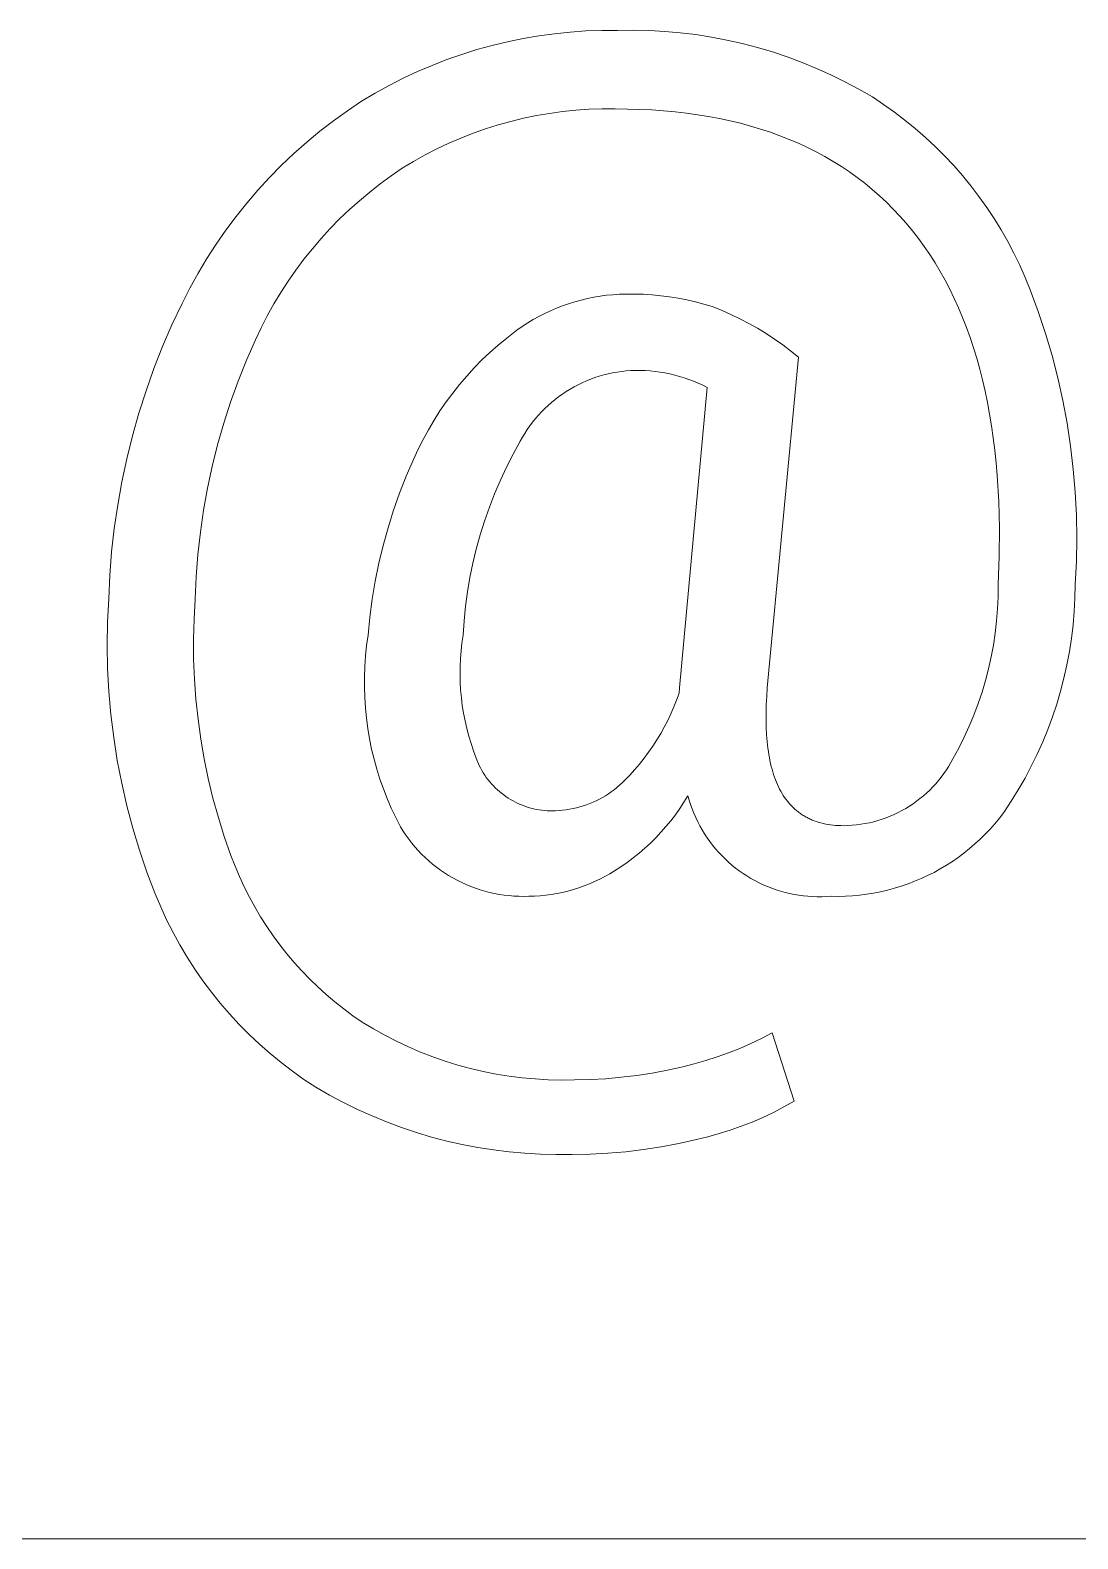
# Model space of a CAD drawing. Header units: millimetres. Extents: x -644 to 2279, y -276 to 1766.
# Drawn here: x 1412.29 to 1445.67, y -112.53 to -64.47 of the extents above; entities that cross this region are included whole.
import ezdxf

# ---------------------------------------------------------------- set-up
doc = ezdxf.new("R2010")
doc.units = ezdxf.units.MM
doc.header["$MEASUREMENT"] = 0
doc.layers.add('Domyślny', color=7, linetype='Continuous', true_color=0x000000)

msp = doc.modelspace()

# ---------------------------------------------------------------- linework, layer by layer
at = {"layer": 'Domyślny', "color": 18, "lineweight": 15, "true_color": 0x000000}
for p, q in [((1427.011, -64.958), (1427.502, -64.839)), ((1427.502, -64.839), (1427.996, -64.738)), ((1427.996, -64.738), (1428.493, -64.652)), ((1428.493, -64.652), (1428.993, -64.584)), ((1428.993, -64.584), (1429.495, -64.532)), ((1429.495, -64.532), (1429.999, -64.498)), ((1429.999, -64.498), (1430.503, -64.48)), ((1430.503, -64.48), (1431.008, -64.479)), ((1431.008, -64.479), (1431.508, -64.472)), ((1431.508, -64.472), (1432.008, -64.483)), ((1432.008, -64.483), (1432.507, -64.51)), ((1432.507, -64.51), (1433.006, -64.554)), ((1433.006, -64.554), (1433.502, -64.615)), ((1433.502, -64.615), (1433.996, -64.692)), ((1433.996, -64.692), (1434.488, -64.786)), ((1434.488, -64.786), (1434.976, -64.896)), ((1425.567, -65.41), (1426.043, -65.243)), ((1426.043, -65.243), (1426.525, -65.092)), ((1426.525, -65.092), (1427.011, -64.958)), ((1434.976, -64.896), (1435.46, -65.023)), ((1435.46, -65.023), (1435.939, -65.165)), ((1435.939, -65.165), (1436.414, -65.324)), ((1436.414, -65.324), (1436.883, -65.498)), ((1424.176, -66.005), (1424.633, -65.791)), ((1424.633, -65.791), (1425.097, -65.593)), ((1425.097, -65.593), (1425.567, -65.41)), ((1436.883, -65.498), (1437.345, -65.688)), ((1437.345, -65.688), (1437.801, -65.894)), ((1423.285, -66.478), (1423.726, -66.234)), ((1423.726, -66.234), (1424.176, -66.005)), ((1437.801, -65.894), (1438.25, -66.115)), ((1438.25, -66.115), (1438.692, -66.35)), ((1422.398, -67.039), (1422.851, -66.737)), ((1422.851, -66.737), (1423.285, -66.478)), ((1438.692, -66.35), (1439.125, -66.6)), ((1439.125, -66.6), (1439.479, -66.835)), ((1421.955, -67.358), (1422.398, -67.039)), ((1428.012, -67.278), (1427.603, -67.377)), ((1428.423, -67.193), (1428.012, -67.278)), ((1428.837, -67.122), (1428.423, -67.193)), ((1429.253, -67.065), (1428.837, -67.122)), ((1429.671, -67.023), (1429.253, -67.065)), ((1430.09, -66.994), (1429.671, -67.023)), ((1430.51, -66.98), (1430.09, -66.994)), ((1430.93, -66.98), (1430.51, -66.98)), ((1431.324, -66.984), (1430.93, -66.98)), ((1431.713, -66.995), (1431.324, -66.984)), ((1432.094, -67.014), (1431.713, -66.995)), ((1432.47, -67.041), (1432.094, -67.014)), ((1432.839, -67.075), (1432.47, -67.041)), ((1433.202, -67.116), (1432.839, -67.075)), ((1433.558, -67.166), (1433.202, -67.116)), ((1433.908, -67.223), (1433.558, -67.166)), ((1434.252, -67.287), (1433.908, -67.223)), ((1439.479, -66.835), (1439.826, -67.081)), ((1439.826, -67.081), (1440.164, -67.338)), ((1421.103, -68.038), (1421.523, -67.691)), ((1421.523, -67.691), (1421.955, -67.358)), ((1426.402, -67.755), (1426.011, -67.908)), ((1426.798, -67.616), (1426.402, -67.755)), ((1427.199, -67.489), (1426.798, -67.616)), ((1427.603, -67.377), (1427.199, -67.489)), ((1434.589, -67.359), (1434.252, -67.287)), ((1434.92, -67.439), (1434.589, -67.359)), ((1435.244, -67.526), (1434.92, -67.439)), ((1435.562, -67.621), (1435.244, -67.526)), ((1435.874, -67.723), (1435.562, -67.621)), ((1436.18, -67.833), (1435.874, -67.723)), ((1440.164, -67.338), (1440.493, -67.607)), ((1440.493, -67.607), (1440.813, -67.886)), ((1420.695, -68.4), (1421.103, -68.038)), ((1425.625, -68.075), (1425.246, -68.254)), ((1426.011, -67.908), (1425.625, -68.075)), ((1436.479, -67.951), (1436.18, -67.833)), ((1436.771, -68.076), (1436.479, -67.951)), ((1437.058, -68.209), (1436.771, -68.076)), ((1437.338, -68.349), (1437.058, -68.209)), ((1440.813, -67.886), (1441.124, -68.176)), ((1441.124, -68.176), (1441.425, -68.476)), ((1420.299, -68.775), (1420.695, -68.4)), ((1424.505, -68.651), (1424.146, -68.868)), ((1424.872, -68.446), (1424.505, -68.651)), ((1425.246, -68.254), (1424.872, -68.446)), ((1437.611, -68.497), (1437.338, -68.349)), ((1437.879, -68.652), (1437.611, -68.497)), ((1438.139, -68.815), (1437.879, -68.652)), ((1441.425, -68.476), (1441.716, -68.786)), ((1419.548, -69.566), (1419.917, -69.164)), ((1419.917, -69.164), (1420.299, -68.775)), ((1423.791, -69.11), (1423.445, -69.363)), ((1424.146, -68.868), (1423.791, -69.11)), ((1438.394, -68.986), (1438.139, -68.815)), ((1438.642, -69.164), (1438.394, -68.986)), ((1438.884, -69.35), (1438.642, -69.164)), ((1441.716, -68.786), (1441.996, -69.106)), ((1441.996, -69.106), (1442.265, -69.434)), ((1419.193, -69.979), (1419.548, -69.566)), ((1423.107, -69.628), (1422.778, -69.904)), ((1423.445, -69.363), (1423.107, -69.628)), ((1439.12, -69.544), (1438.884, -69.35)), ((1439.349, -69.745), (1439.12, -69.544)), ((1442.265, -69.434), (1442.523, -69.772)), ((1418.852, -70.405), (1419.193, -69.979)), ((1422.778, -69.904), (1422.459, -70.19)), ((1439.572, -69.953), (1439.349, -69.745)), ((1439.788, -70.169), (1439.572, -69.953)), ((1442.523, -69.772), (1442.77, -70.118)), ((1442.77, -70.118), (1443.005, -70.472)), ((1418.526, -70.842), (1418.852, -70.405)), ((1422.149, -70.487), (1421.849, -70.794)), ((1422.459, -70.19), (1422.149, -70.487)), ((1439.998, -70.393), (1439.788, -70.169)), ((1440.202, -70.624), (1439.998, -70.393)), ((1440.4, -70.863), (1440.202, -70.624)), ((1443.005, -70.472), (1443.228, -70.833)), ((1418.215, -71.29), (1418.526, -70.842)), ((1421.559, -71.11), (1421.28, -71.436)), ((1421.849, -70.794), (1421.559, -71.11)), ((1440.591, -71.109), (1440.4, -70.863)), ((1440.775, -71.361), (1440.591, -71.109)), ((1443.228, -70.833), (1443.439, -71.202)), ((1417.919, -71.748), (1418.215, -71.29)), ((1421.28, -71.436), (1421.012, -71.771)), ((1440.952, -71.62), (1440.775, -71.361)), ((1443.439, -71.202), (1443.638, -71.578)), ((1443.638, -71.578), (1443.824, -71.96)), ((1417.639, -72.216), (1417.919, -71.748)), ((1421.012, -71.771), (1420.755, -72.115)), ((1441.123, -71.886), (1440.952, -71.62)), ((1441.286, -72.159), (1441.123, -71.886)), ((1443.824, -71.96), (1443.997, -72.348)), ((1417.376, -72.694), (1417.639, -72.216)), ((1420.51, -72.467), (1420.276, -72.827)), ((1420.755, -72.115), (1420.51, -72.467)), ((1441.443, -72.438), (1441.286, -72.159)), ((1441.593, -72.725), (1441.443, -72.438)), ((1443.997, -72.348), (1444.157, -72.742)), ((1417.128, -73.18), (1417.376, -72.694)), ((1420.276, -72.827), (1420.054, -73.195)), ((1429.843, -73.07), (1430.043, -73.022)), ((1430.043, -73.022), (1430.246, -72.981)), ((1430.246, -72.981), (1430.449, -72.946)), ((1430.449, -72.946), (1430.653, -72.919)), ((1430.653, -72.919), (1430.858, -72.898)), ((1430.858, -72.898), (1431.064, -72.885)), ((1431.064, -72.885), (1431.27, -72.878)), ((1431.27, -72.878), (1431.55, -72.877)), ((1431.55, -72.877), (1431.829, -72.886)), ((1431.829, -72.886), (1432.108, -72.903)), ((1432.108, -72.903), (1432.387, -72.93)), ((1432.387, -72.93), (1432.664, -72.965)), ((1432.664, -72.965), (1432.94, -73.01)), ((1432.94, -73.01), (1433.214, -73.063)), ((1441.736, -73.019), (1441.593, -72.725)), ((1441.872, -73.319), (1441.736, -73.019)), ((1444.157, -72.742), (1444.412, -73.433)), ((1416.807, -73.86), (1417.128, -73.18)), ((1420.054, -73.195), (1419.845, -73.569)), ((1428.5, -73.592), (1428.684, -73.498)), ((1428.684, -73.498), (1428.871, -73.411)), ((1428.871, -73.411), (1429.06, -73.329)), ((1429.06, -73.329), (1429.253, -73.255)), ((1429.253, -73.255), (1429.447, -73.187)), ((1429.447, -73.187), (1429.644, -73.125)), ((1429.644, -73.125), (1429.843, -73.07)), ((1433.214, -73.063), (1433.487, -73.126)), ((1433.487, -73.126), (1433.757, -73.197)), ((1433.757, -73.197), (1434.025, -73.277)), ((1434.025, -73.277), (1434.322, -73.396)), ((1434.322, -73.396), (1434.615, -73.525)), ((1434.615, -73.525), (1434.903, -73.663)), ((1442.002, -73.626), (1441.872, -73.319)), ((1444.412, -73.433), (1444.643, -74.132)), ((1416.509, -74.549), (1416.807, -73.86)), ((1419.648, -73.95), (1419.464, -74.338)), ((1419.845, -73.569), (1419.648, -73.95)), ((1427.801, -74.027), (1427.97, -73.91)), ((1427.97, -73.91), (1428.143, -73.798)), ((1428.143, -73.798), (1428.32, -73.692)), ((1428.32, -73.692), (1428.5, -73.592)), ((1434.903, -73.663), (1435.187, -73.812)), ((1435.187, -73.812), (1435.465, -73.969)), ((1435.465, -73.969), (1435.738, -74.136)), ((1442.125, -73.941), (1442.002, -73.626)), ((1442.24, -74.262), (1442.125, -73.941)), ((1419.464, -74.338), (1419.18, -74.989)), ((1427.204, -74.504), (1427.474, -74.28)), ((1427.474, -74.28), (1427.635, -74.151)), ((1427.635, -74.151), (1427.801, -74.027)), ((1435.738, -74.136), (1436.005, -74.312)), ((1436.005, -74.312), (1436.267, -74.497)), ((1442.349, -74.59), (1442.24, -74.262)), ((1444.643, -74.132), (1444.851, -74.839)), ((1416.234, -75.249), (1416.509, -74.549)), ((1426.686, -74.979), (1426.941, -74.737)), ((1426.941, -74.737), (1427.204, -74.504)), ((1436.769, -74.893), (1435.777, -85.424)), ((1436.267, -74.497), (1436.521, -74.691)), ((1436.521, -74.691), (1436.769, -74.893)), ((1442.452, -74.925), (1442.349, -74.59)), ((1442.547, -75.267), (1442.452, -74.925)), ((1444.851, -74.839), (1445.035, -75.552)), ((1415.981, -75.957), (1416.234, -75.249)), ((1419.18, -74.989), (1418.917, -75.65)), ((1426.202, -75.489), (1426.44, -75.23)), ((1426.44, -75.23), (1426.686, -74.979)), ((1430.706, -75.42), (1430.565, -75.455)), ((1430.849, -75.39), (1430.706, -75.42)), ((1430.992, -75.364), (1430.849, -75.39)), ((1431.136, -75.344), (1430.992, -75.364)), ((1431.281, -75.328), (1431.136, -75.344)), ((1431.426, -75.317), (1431.281, -75.328)), ((1431.572, -75.311), (1431.426, -75.317)), ((1431.73, -75.312), (1431.572, -75.311)), ((1431.889, -75.318), (1431.73, -75.312)), ((1432.047, -75.329), (1431.889, -75.318)), ((1432.204, -75.345), (1432.047, -75.329)), ((1432.361, -75.367), (1432.204, -75.345)), ((1432.517, -75.393), (1432.361, -75.367)), ((1432.672, -75.425), (1432.517, -75.393)), ((1432.826, -75.462), (1432.672, -75.425)), ((1442.636, -75.616), (1442.547, -75.267)), ((1418.917, -75.65), (1418.676, -76.319)), ((1425.755, -76.031), (1425.974, -75.756)), ((1425.974, -75.756), (1426.202, -75.489)), ((1429.494, -75.906), (1429.37, -75.982)), ((1429.621, -75.834), (1429.494, -75.906)), ((1429.75, -75.766), (1429.621, -75.834)), ((1429.881, -75.703), (1429.75, -75.766)), ((1430.014, -75.644), (1429.881, -75.703)), ((1430.149, -75.59), (1430.014, -75.644)), ((1430.286, -75.54), (1430.149, -75.59)), ((1430.425, -75.496), (1430.286, -75.54)), ((1430.565, -75.455), (1430.425, -75.496)), ((1432.979, -75.503), (1432.826, -75.462)), ((1433.13, -75.55), (1432.979, -75.503)), ((1432.983, -85.424), (1433.859, -75.856)), ((1433.28, -75.602), (1433.13, -75.55)), ((1433.428, -75.658), (1433.28, -75.602)), ((1433.574, -75.72), (1433.428, -75.658)), ((1433.718, -75.786), (1433.574, -75.72)), ((1433.859, -75.856), (1433.718, -75.786)), ((1442.718, -75.971), (1442.636, -75.616)), ((1445.035, -75.552), (1445.195, -76.272)), ((1415.753, -76.673), (1415.981, -75.957)), ((1418.676, -76.319), (1418.458, -76.995)), ((1425.346, -76.603), (1425.546, -76.313)), ((1425.546, -76.313), (1425.755, -76.031)), ((1428.902, -76.329), (1428.793, -76.425)), ((1429.014, -76.236), (1428.902, -76.329)), ((1429.13, -76.147), (1429.014, -76.236)), ((1429.249, -76.063), (1429.13, -76.147)), ((1429.37, -75.982), (1429.249, -76.063)), ((1442.793, -76.334), (1442.718, -75.971)), ((1442.861, -76.703), (1442.793, -76.334)), ((1445.195, -76.272), (1445.33, -76.996)), ((1415.548, -77.396), (1415.753, -76.673)), ((1425.157, -76.899), (1425.346, -76.603)), ((1428.39, -76.846), (1428.299, -76.959)), ((1428.485, -76.735), (1428.39, -76.846)), ((1428.584, -76.628), (1428.485, -76.735)), ((1428.687, -76.525), (1428.584, -76.628)), ((1428.793, -76.425), (1428.687, -76.525)), ((1442.923, -77.08), (1442.861, -76.703)), ((1418.458, -76.995), (1418.263, -77.679)), ((1424.81, -77.51), (1424.978, -77.201)), ((1424.978, -77.201), (1425.157, -76.899)), ((1428.049, -77.317), (1427.973, -77.442)), ((1428.128, -77.195), (1428.049, -77.317)), ((1428.211, -77.076), (1428.128, -77.195)), ((1428.299, -76.959), (1428.211, -77.076)), ((1442.978, -77.463), (1442.923, -77.08)), ((1445.33, -76.996), (1445.441, -77.724)), ((1415.367, -78.126), (1415.548, -77.396)), ((1418.263, -77.679), (1418.09, -78.368)), ((1424.506, -78.144), (1424.652, -77.824)), ((1424.652, -77.824), (1424.81, -77.51)), ((1427.903, -77.569), (1427.678, -77.976)), ((1427.973, -77.442), (1427.903, -77.569)), ((1443.026, -77.853), (1442.978, -77.463)), ((1443.067, -78.25), (1443.026, -77.853)), ((1445.441, -77.724), (1445.527, -78.456)), ((1415.21, -78.861), (1415.367, -78.126)), ((1424.275, -78.678), (1424.506, -78.144)), ((1427.678, -77.976), (1427.467, -78.39)), ((1443.102, -78.654), (1443.067, -78.25)), ((1418.09, -78.368), (1417.941, -79.063)), ((1424.062, -79.219), (1424.275, -78.678)), ((1427.271, -78.811), (1427.088, -79.238)), ((1427.467, -78.39), (1427.271, -78.811)), ((1443.15, -79.483), (1443.102, -78.654)), ((1445.527, -78.456), (1445.589, -79.19)), ((1415.077, -79.601), (1415.21, -78.861)), ((1417.941, -79.063), (1417.815, -79.763)), ((1423.868, -79.768), (1424.062, -79.219)), ((1427.088, -79.238), (1426.92, -79.671)), ((1445.589, -79.19), (1445.626, -79.925)), ((1414.969, -80.344), (1415.077, -79.601)), ((1417.815, -79.763), (1417.713, -80.466)), ((1423.693, -80.323), (1423.868, -79.768)), ((1426.92, -79.671), (1426.766, -80.109)), ((1443.172, -80.339), (1443.15, -79.483)), ((1426.766, -80.109), (1426.628, -80.552)), ((1445.626, -79.925), (1445.638, -80.662)), ((1414.885, -81.091), (1414.969, -80.344)), ((1417.713, -80.466), (1417.634, -81.173)), ((1423.538, -80.884), (1423.693, -80.323)), ((1426.628, -80.552), (1426.504, -81)), ((1443.167, -81.223), (1443.172, -80.339)), ((1445.638, -80.662), (1445.625, -81.398)), ((1414.827, -81.841), (1414.885, -81.091)), ((1417.634, -81.173), (1417.578, -81.882)), ((1423.402, -81.45), (1423.538, -80.884)), ((1426.504, -81), (1426.395, -81.451)), ((1423.286, -82.02), (1423.402, -81.45)), ((1426.395, -81.451), (1426.302, -81.906)), ((1443.135, -82.134), (1443.167, -81.223)), ((1445.625, -81.398), (1445.588, -82.134)), ((1414.792, -82.592), (1414.827, -81.841)), ((1417.578, -81.882), (1417.547, -82.592)), ((1423.189, -82.594), (1423.286, -82.02)), ((1426.302, -81.906), (1426.224, -82.364)), ((1443.131, -82.521), (1443.135, -82.134)), ((1445.588, -82.134), (1445.579, -82.563)), ((1414.756, -83.328), (1414.792, -82.592)), ((1417.547, -82.592), (1417.51, -83.23)), ((1423.112, -83.171), (1423.189, -82.594)), ((1426.224, -82.364), (1426.161, -82.824)), ((1443.113, -82.907), (1443.131, -82.521)), ((1445.579, -82.563), (1445.557, -82.992)), ((1426.161, -82.824), (1426.114, -83.286)), ((1443.083, -83.292), (1443.113, -82.907)), ((1445.557, -82.992), (1445.52, -83.42)), ((1414.744, -84.066), (1414.756, -83.328)), ((1417.51, -83.23), (1417.493, -83.87)), ((1423.056, -83.75), (1423.112, -83.171)), ((1426.114, -83.286), (1426.083, -83.75)), ((1443.038, -83.676), (1443.083, -83.292)), ((1445.52, -83.42), (1445.469, -83.846)), ((1414.758, -84.803), (1414.744, -84.066)), ((1417.493, -83.87), (1417.498, -84.51)), ((1422.975, -84.408), (1423.01, -84.078)), ((1423.01, -84.078), (1423.056, -83.75)), ((1426.047, -83.996), (1426.019, -84.244)), ((1426.083, -83.75), (1426.047, -83.996)), ((1442.91, -84.438), (1442.981, -84.058)), ((1442.981, -84.058), (1443.038, -83.676)), ((1445.469, -83.846), (1445.404, -84.27)), ((1417.498, -84.51), (1417.523, -85.149)), ((1422.952, -84.738), (1422.975, -84.408)), ((1425.999, -84.492), (1425.988, -84.741)), ((1426.019, -84.244), (1425.999, -84.492)), ((1442.826, -84.815), (1442.91, -84.438)), ((1445.404, -84.27), (1445.324, -84.692)), ((1414.797, -85.539), (1414.758, -84.803)), ((1422.939, -85.07), (1422.952, -84.738)), ((1425.988, -84.741), (1425.986, -84.99)), ((1425.986, -84.99), (1425.991, -85.239)), ((1442.729, -85.189), (1442.826, -84.815)), ((1445.324, -84.692), (1445.23, -85.111)), ((1414.861, -86.274), (1414.797, -85.539)), ((1417.523, -85.149), (1417.57, -85.787)), ((1422.938, -85.401), (1422.939, -85.07)), ((1422.949, -85.733), (1422.938, -85.401)), ((1425.991, -85.239), (1426.005, -85.488)), ((1426.005, -85.488), (1426.028, -85.736)), ((1432.964, -85.589), (1432.983, -85.424)), ((1435.777, -85.424), (1435.758, -85.694)), ((1442.619, -85.56), (1442.729, -85.189)), ((1445.123, -85.526), (1445.001, -85.938)), ((1445.23, -85.111), (1445.123, -85.526)), ((1417.57, -85.787), (1417.637, -86.423)), ((1422.97, -86.063), (1422.949, -85.733)), ((1426.028, -85.736), (1426.059, -85.984)), ((1426.059, -85.984), (1426.098, -86.23)), ((1432.798, -86.032), (1432.884, -85.812)), ((1432.884, -85.812), (1432.964, -85.589)), ((1435.745, -85.956), (1435.738, -86.209)), ((1435.758, -85.694), (1435.745, -85.956)), ((1442.36, -86.288), (1442.496, -85.926)), ((1442.496, -85.926), (1442.619, -85.56)), ((1445.001, -85.938), (1444.866, -86.345)), ((1414.951, -87.006), (1414.861, -86.274)), ((1417.637, -86.423), (1417.726, -87.057)), ((1423.003, -86.393), (1422.97, -86.063)), ((1423.047, -86.722), (1423.003, -86.393)), ((1426.098, -86.23), (1426.145, -86.474)), ((1426.145, -86.474), (1426.201, -86.717)), ((1432.495, -86.672), (1432.603, -86.462)), ((1432.603, -86.462), (1432.704, -86.249)), ((1432.704, -86.249), (1432.798, -86.032)), ((1435.738, -86.209), (1435.738, -86.454)), ((1435.738, -86.454), (1435.744, -86.69)), ((1442.212, -86.645), (1442.36, -86.288)), ((1444.866, -86.345), (1444.717, -86.748)), ((1423.103, -87.049), (1423.047, -86.722)), ((1426.201, -86.717), (1426.264, -86.958)), ((1426.264, -86.958), (1426.336, -87.197)), ((1432.259, -87.081), (1432.38, -86.879)), ((1432.38, -86.879), (1432.495, -86.672)), ((1435.744, -86.69), (1435.755, -86.917)), ((1435.755, -86.917), (1435.773, -87.136)), ((1442.051, -86.997), (1442.212, -86.645)), ((1444.717, -86.748), (1444.555, -87.145)), ((1415.066, -87.735), (1414.951, -87.006)), ((1417.726, -87.057), (1417.835, -87.687)), ((1423.169, -87.373), (1423.103, -87.049)), ((1423.246, -87.696), (1423.169, -87.373)), ((1426.336, -87.197), (1426.416, -87.433)), ((1426.416, -87.433), (1426.503, -87.666)), ((1431.996, -87.474), (1432.13, -87.28)), ((1432.13, -87.28), (1432.259, -87.081)), ((1435.773, -87.136), (1435.797, -87.346)), ((1435.797, -87.346), (1435.811, -87.448)), ((1435.811, -87.448), (1435.827, -87.547)), ((1441.694, -87.682), (1441.879, -87.342)), ((1441.879, -87.342), (1442.051, -86.997)), ((1444.555, -87.145), (1444.379, -87.537)), ((1415.206, -88.459), (1415.066, -87.735)), ((1417.835, -87.687), (1417.964, -88.314)), ((1423.335, -88.015), (1423.246, -87.696)), ((1426.503, -87.666), (1426.598, -87.896)), ((1426.598, -87.896), (1426.638, -87.975)), ((1431.555, -88.029), (1431.708, -87.849)), ((1431.708, -87.849), (1431.855, -87.664)), ((1431.855, -87.664), (1431.996, -87.474)), ((1435.827, -87.547), (1435.844, -87.645)), ((1435.844, -87.645), (1435.863, -87.74)), ((1435.863, -87.74), (1435.883, -87.833)), ((1435.883, -87.833), (1435.905, -87.925)), ((1435.905, -87.925), (1435.929, -88.013)), ((1441.483, -88.039), (1441.557, -87.922)), ((1441.557, -87.922), (1441.628, -87.803)), ((1441.628, -87.803), (1441.694, -87.682)), ((1444.19, -87.922), (1443.989, -88.301)), ((1444.379, -87.537), (1444.19, -87.922)), ((1417.964, -88.314), (1418.114, -88.936)), ((1423.434, -88.331), (1423.335, -88.015)), ((1423.544, -88.644), (1423.434, -88.331)), ((1426.638, -87.975), (1426.681, -88.052)), ((1426.681, -88.052), (1426.726, -88.127)), ((1426.726, -88.127), (1426.774, -88.201)), ((1426.774, -88.201), (1426.824, -88.274)), ((1426.824, -88.274), (1426.877, -88.344)), ((1426.877, -88.344), (1426.932, -88.413)), ((1426.932, -88.413), (1426.989, -88.48)), ((1431.151, -88.451), (1431.231, -88.373)), ((1431.231, -88.373), (1431.396, -88.204)), ((1431.396, -88.204), (1431.555, -88.029)), ((1435.929, -88.013), (1435.954, -88.1)), ((1435.954, -88.1), (1435.98, -88.185)), ((1435.98, -88.185), (1436.008, -88.267)), ((1436.008, -88.267), (1436.038, -88.348)), ((1436.038, -88.348), (1436.069, -88.426)), ((1436.069, -88.426), (1436.102, -88.502)), ((1441.145, -88.477), (1441.235, -88.372)), ((1441.235, -88.372), (1441.322, -88.264)), ((1441.322, -88.264), (1441.404, -88.153)), ((1441.404, -88.153), (1441.483, -88.039)), ((1443.989, -88.301), (1443.775, -88.673)), ((1415.37, -89.178), (1415.206, -88.459)), ((1423.664, -88.953), (1423.544, -88.644)), ((1426.989, -88.48), (1427.049, -88.545)), ((1427.049, -88.545), (1427.111, -88.607)), ((1427.111, -88.607), (1427.175, -88.668)), ((1427.175, -88.668), (1427.241, -88.726)), ((1427.241, -88.726), (1427.309, -88.782)), ((1427.309, -88.782), (1427.379, -88.836)), ((1427.379, -88.836), (1427.45, -88.887)), ((1427.45, -88.887), (1427.524, -88.936)), ((1430.524, -88.916), (1430.62, -88.859)), ((1430.62, -88.859), (1430.714, -88.799)), ((1430.714, -88.799), (1430.806, -88.735)), ((1430.806, -88.735), (1430.896, -88.669)), ((1430.896, -88.669), (1430.984, -88.599)), ((1430.984, -88.599), (1431.069, -88.527)), ((1431.069, -88.527), (1431.151, -88.451)), ((1433.246, -88.86), (1433.12, -89.065)), ((1433.286, -89.002), (1433.246, -88.86)), ((1436.102, -88.502), (1436.136, -88.576)), ((1436.136, -88.576), (1436.171, -88.648)), ((1436.171, -88.648), (1436.209, -88.717)), ((1436.209, -88.717), (1436.247, -88.785)), ((1436.247, -88.785), (1436.288, -88.85)), ((1436.288, -88.85), (1436.329, -88.913)), ((1440.643, -88.952), (1440.75, -88.864)), ((1440.75, -88.864), (1440.854, -88.773)), ((1440.854, -88.773), (1440.955, -88.677)), ((1440.955, -88.677), (1441.052, -88.579)), ((1441.052, -88.579), (1441.145, -88.477)), ((1443.775, -88.673), (1443.549, -89.038)), ((1415.559, -89.89), (1415.37, -89.178)), ((1418.114, -88.936), (1418.285, -89.552)), ((1423.795, -89.258), (1423.664, -88.953)), ((1423.936, -89.557), (1423.795, -89.258)), ((1427.524, -88.936), (1427.599, -88.982)), ((1427.599, -88.982), (1427.675, -89.026)), ((1427.675, -89.026), (1427.753, -89.067)), ((1427.753, -89.067), (1427.833, -89.105)), ((1427.833, -89.105), (1427.913, -89.14)), ((1427.913, -89.14), (1427.995, -89.173)), ((1427.995, -89.173), (1428.078, -89.203)), ((1428.078, -89.203), (1428.162, -89.23)), ((1428.162, -89.23), (1428.246, -89.254)), ((1428.246, -89.254), (1428.332, -89.275)), ((1428.332, -89.275), (1428.418, -89.293)), ((1428.418, -89.293), (1428.505, -89.308)), ((1428.505, -89.308), (1428.592, -89.321)), ((1428.592, -89.321), (1428.68, -89.33)), ((1428.68, -89.33), (1428.768, -89.336)), ((1428.768, -89.336), (1428.856, -89.339)), ((1428.856, -89.339), (1428.944, -89.339)), ((1428.944, -89.339), (1429.032, -89.337)), ((1429.032, -89.337), (1429.143, -89.331)), ((1429.143, -89.331), (1429.255, -89.321)), ((1429.255, -89.321), (1429.366, -89.308)), ((1429.366, -89.308), (1429.476, -89.291)), ((1429.476, -89.291), (1429.586, -89.27)), ((1429.586, -89.27), (1429.695, -89.245)), ((1429.695, -89.245), (1429.803, -89.216)), ((1429.803, -89.216), (1429.91, -89.184)), ((1429.91, -89.184), (1430.016, -89.148)), ((1430.016, -89.148), (1430.121, -89.109)), ((1430.121, -89.109), (1430.224, -89.066)), ((1430.224, -89.066), (1430.326, -89.019)), ((1430.326, -89.019), (1430.426, -88.969)), ((1430.426, -88.969), (1430.524, -88.916)), ((1432.987, -89.266), (1432.847, -89.463)), ((1433.12, -89.065), (1432.987, -89.266)), ((1433.332, -89.143), (1433.286, -89.002)), ((1433.381, -89.282), (1433.332, -89.143)), ((1433.436, -89.419), (1433.381, -89.282)), ((1436.329, -88.913), (1436.373, -88.974)), ((1436.373, -88.974), (1436.418, -89.033)), ((1436.418, -89.033), (1436.464, -89.09)), ((1436.464, -89.09), (1436.488, -89.118)), ((1436.488, -89.118), (1436.512, -89.145)), ((1436.512, -89.145), (1436.537, -89.171)), ((1436.537, -89.171), (1436.562, -89.197)), ((1436.562, -89.197), (1436.587, -89.223)), ((1436.587, -89.223), (1436.613, -89.247)), ((1436.613, -89.247), (1436.639, -89.272)), ((1436.639, -89.272), (1436.665, -89.296)), ((1436.665, -89.296), (1436.692, -89.319)), ((1436.692, -89.319), (1436.719, -89.342)), ((1436.719, -89.342), (1436.747, -89.364)), ((1436.747, -89.364), (1436.775, -89.385)), ((1436.775, -89.385), (1436.803, -89.407)), ((1439.944, -89.397), (1440.067, -89.333)), ((1440.067, -89.333), (1440.187, -89.265)), ((1440.187, -89.265), (1440.305, -89.193)), ((1440.305, -89.193), (1440.421, -89.116)), ((1440.421, -89.116), (1440.534, -89.036)), ((1440.534, -89.036), (1440.643, -88.952)), ((1443.549, -89.038), (1443.31, -89.395)), ((1418.285, -89.552), (1418.475, -90.163)), ((1424.087, -89.852), (1423.936, -89.557)), ((1424.171, -89.986), (1424.087, -89.852)), ((1432.547, -89.841), (1432.387, -90.022)), ((1432.7, -89.654), (1432.547, -89.841)), ((1432.847, -89.463), (1432.7, -89.654)), ((1433.495, -89.554), (1433.436, -89.419)), ((1433.559, -89.687), (1433.495, -89.554)), ((1433.628, -89.818), (1433.559, -89.687)), ((1433.7, -89.947), (1433.628, -89.818)), ((1436.803, -89.407), (1436.832, -89.427)), ((1436.832, -89.427), (1436.861, -89.447)), ((1436.861, -89.447), (1436.891, -89.467)), ((1436.891, -89.467), (1436.921, -89.486)), ((1436.921, -89.486), (1436.951, -89.504)), ((1436.951, -89.504), (1436.982, -89.522)), ((1436.982, -89.522), (1437.013, -89.54)), ((1437.013, -89.54), (1437.044, -89.556)), ((1437.044, -89.556), (1437.076, -89.573)), ((1437.076, -89.573), (1437.108, -89.589)), ((1437.108, -89.589), (1437.141, -89.604)), ((1437.141, -89.604), (1437.174, -89.619)), ((1437.174, -89.619), (1437.207, -89.633)), ((1437.207, -89.633), (1437.241, -89.646)), ((1437.241, -89.646), (1437.275, -89.659)), ((1437.275, -89.659), (1437.344, -89.684)), ((1437.344, -89.684), (1437.415, -89.707)), ((1437.415, -89.707), (1437.488, -89.727)), ((1437.488, -89.727), (1437.562, -89.745)), ((1437.562, -89.745), (1437.638, -89.761)), ((1437.638, -89.761), (1437.715, -89.775)), ((1437.715, -89.775), (1437.793, -89.787)), ((1437.793, -89.787), (1437.874, -89.796)), ((1437.874, -89.796), (1437.955, -89.804)), ((1437.955, -89.804), (1438.039, -89.809)), ((1438.039, -89.809), (1438.124, -89.812)), ((1438.124, -89.812), (1438.21, -89.814)), ((1438.21, -89.814), (1438.348, -89.81)), ((1438.348, -89.81), (1438.486, -89.801)), ((1438.486, -89.801), (1438.624, -89.788)), ((1438.624, -89.788), (1438.761, -89.77)), ((1438.761, -89.77), (1438.898, -89.747)), ((1438.898, -89.747), (1439.033, -89.719)), ((1439.033, -89.719), (1439.168, -89.687)), ((1439.168, -89.687), (1439.301, -89.65)), ((1439.301, -89.65), (1439.433, -89.608)), ((1439.433, -89.608), (1439.564, -89.562)), ((1439.564, -89.562), (1439.692, -89.511)), ((1439.692, -89.511), (1439.819, -89.456)), ((1439.819, -89.456), (1439.944, -89.397)), ((1443.027, -89.75), (1442.877, -89.92)), ((1443.172, -89.575), (1443.027, -89.75)), ((1443.31, -89.395), (1443.172, -89.575)), ((1415.773, -90.596), (1415.559, -89.89)), ((1418.475, -90.163), (1418.686, -90.767)), ((1424.258, -90.116), (1424.171, -89.986)), ((1424.351, -90.244), (1424.258, -90.116)), ((1424.447, -90.368), (1424.351, -90.244)), ((1432.222, -90.197), (1432.051, -90.367)), ((1432.387, -90.022), (1432.222, -90.197)), ((1433.778, -90.073), (1433.7, -89.947)), ((1433.859, -90.196), (1433.778, -90.073)), ((1433.945, -90.317), (1433.859, -90.196)), ((1434.034, -90.434), (1433.945, -90.317)), ((1442.559, -90.244), (1442.392, -90.397)), ((1442.721, -90.084), (1442.559, -90.244)), ((1442.877, -89.92), (1442.721, -90.084)), ((1416.01, -91.294), (1415.773, -90.596)), ((1418.686, -90.767), (1418.816, -91.105)), ((1424.548, -90.488), (1424.447, -90.368)), ((1424.653, -90.606), (1424.548, -90.488)), ((1424.762, -90.719), (1424.653, -90.606)), ((1424.875, -90.829), (1424.762, -90.719)), ((1424.991, -90.934), (1424.875, -90.829)), ((1431.691, -90.688), (1431.503, -90.84)), ((1431.873, -90.531), (1431.691, -90.688)), ((1432.051, -90.367), (1431.873, -90.531)), ((1434.128, -90.549), (1434.034, -90.434)), ((1434.225, -90.66), (1434.128, -90.549)), ((1434.326, -90.767), (1434.225, -90.66)), ((1434.431, -90.872), (1434.326, -90.767)), ((1441.861, -90.822), (1441.674, -90.952)), ((1442.043, -90.687), (1441.861, -90.822)), ((1442.22, -90.545), (1442.043, -90.687)), ((1442.392, -90.397), (1442.22, -90.545)), ((1416.272, -91.984), (1416.01, -91.294)), ((1418.816, -91.105), (1418.958, -91.437)), ((1425.111, -91.036), (1424.991, -90.934)), ((1425.235, -91.133), (1425.111, -91.036)), ((1425.362, -91.226), (1425.235, -91.133)), ((1425.491, -91.315), (1425.362, -91.226)), ((1430.91, -91.254), (1430.756, -91.348)), ((1431.113, -91.123), (1430.91, -91.254)), ((1431.31, -90.984), (1431.113, -91.123)), ((1431.503, -90.84), (1431.31, -90.984)), ((1434.54, -90.972), (1434.431, -90.872)), ((1434.651, -91.069), (1434.54, -90.972)), ((1434.766, -91.162), (1434.651, -91.069)), ((1434.884, -91.251), (1434.766, -91.162)), ((1435.005, -91.336), (1434.884, -91.251)), ((1441.09, -91.3), (1440.887, -91.402)), ((1441.289, -91.19), (1441.09, -91.3)), ((1441.483, -91.074), (1441.289, -91.19)), ((1441.674, -90.952), (1441.483, -91.074)), ((1418.958, -91.437), (1419.11, -91.765)), ((1419.11, -91.765), (1419.274, -92.087)), ((1425.624, -91.399), (1425.491, -91.315)), ((1425.76, -91.479), (1425.624, -91.399)), ((1425.898, -91.554), (1425.76, -91.479)), ((1426.039, -91.624), (1425.898, -91.554)), ((1426.182, -91.689), (1426.039, -91.624)), ((1426.328, -91.749), (1426.182, -91.689)), ((1426.475, -91.804), (1426.328, -91.749)), ((1429.942, -91.734), (1429.771, -91.794)), ((1430.11, -91.668), (1429.942, -91.734)), ((1430.275, -91.597), (1430.11, -91.668)), ((1430.438, -91.519), (1430.275, -91.597)), ((1430.599, -91.436), (1430.438, -91.519)), ((1430.756, -91.348), (1430.599, -91.436)), ((1435.129, -91.416), (1435.005, -91.336)), ((1435.255, -91.493), (1435.129, -91.416)), ((1435.384, -91.565), (1435.255, -91.493)), ((1435.516, -91.632), (1435.384, -91.565)), ((1435.649, -91.695), (1435.516, -91.632)), ((1435.785, -91.754), (1435.649, -91.695)), ((1435.923, -91.808), (1435.785, -91.754)), ((1440.046, -91.741), (1439.829, -91.808)), ((1440.261, -91.667), (1440.046, -91.741)), ((1440.472, -91.586), (1440.261, -91.667)), ((1440.681, -91.498), (1440.472, -91.586)), ((1440.887, -91.402), (1440.681, -91.498)), ((1416.447, -92.401), (1416.272, -91.984)), ((1419.274, -92.087), (1419.448, -92.404)), ((1426.624, -91.854), (1426.475, -91.804)), ((1426.775, -91.898), (1426.624, -91.854)), ((1426.927, -91.938), (1426.775, -91.898)), ((1427.081, -91.972), (1426.927, -91.938)), ((1427.235, -92.001), (1427.081, -91.972)), ((1427.391, -92.025), (1427.235, -92.001)), ((1427.547, -92.043), (1427.391, -92.025)), ((1427.704, -92.056), (1427.547, -92.043)), ((1427.861, -92.063), (1427.704, -92.056)), ((1428.018, -92.065), (1427.861, -92.063)), ((1428.175, -92.062), (1428.018, -92.065)), ((1428.356, -92.057), (1428.175, -92.062)), ((1428.536, -92.046), (1428.356, -92.057)), ((1428.716, -92.028), (1428.536, -92.046)), ((1428.895, -92.005), (1428.716, -92.028)), ((1429.073, -91.975), (1428.895, -92.005)), ((1429.249, -91.939), (1429.073, -91.975)), ((1429.425, -91.897), (1429.249, -91.939)), ((1429.599, -91.849), (1429.425, -91.897)), ((1429.771, -91.794), (1429.599, -91.849)), ((1436.062, -91.857), (1435.923, -91.808)), ((1436.203, -91.901), (1436.062, -91.857)), ((1436.345, -91.94), (1436.203, -91.901)), ((1436.489, -91.975), (1436.345, -91.94)), ((1436.634, -92.005), (1436.489, -91.975)), ((1436.779, -92.029), (1436.634, -92.005)), ((1436.926, -92.049), (1436.779, -92.029)), ((1437.073, -92.064), (1436.926, -92.049)), ((1437.22, -92.074), (1437.073, -92.064)), ((1437.368, -92.078), (1437.22, -92.074)), ((1437.516, -92.078), (1437.368, -92.078)), ((1437.663, -92.072), (1437.516, -92.078)), ((1437.811, -92.062), (1437.663, -92.072)), ((1438.038, -92.065), (1437.811, -92.062)), ((1438.265, -92.06), (1438.038, -92.065)), ((1438.491, -92.047), (1438.265, -92.06)), ((1438.717, -92.026), (1438.491, -92.047)), ((1438.942, -91.998), (1438.717, -92.026)), ((1439.166, -91.962), (1438.942, -91.998)), ((1439.389, -91.918), (1439.166, -91.962)), ((1439.61, -91.867), (1439.389, -91.918)), ((1439.829, -91.808), (1439.61, -91.867)), ((1416.636, -92.812), (1416.447, -92.401)), ((1419.448, -92.404), (1419.632, -92.715)), ((1419.632, -92.715), (1419.827, -93.02)), ((1416.84, -93.216), (1416.636, -92.812)), ((1417.058, -93.612), (1416.84, -93.216)), ((1419.827, -93.02), (1420.032, -93.318)), ((1417.289, -94.001), (1417.058, -93.612)), ((1420.032, -93.318), (1420.246, -93.609)), ((1420.246, -93.609), (1420.47, -93.893)), ((1417.533, -94.382), (1417.289, -94.001)), ((1420.47, -93.893), (1420.703, -94.169)), ((1420.703, -94.169), (1420.945, -94.438)), ((1417.791, -94.753), (1417.533, -94.382)), ((1420.945, -94.438), (1421.196, -94.698)), ((1418.062, -95.116), (1417.791, -94.753)), ((1418.345, -95.469), (1418.062, -95.116)), ((1421.196, -94.698), (1421.456, -94.95)), ((1421.456, -94.95), (1421.724, -95.193)), ((1418.64, -95.812), (1418.345, -95.469)), ((1421.724, -95.193), (1421.999, -95.427)), ((1421.999, -95.427), (1422.283, -95.651)), ((1418.947, -96.144), (1418.64, -95.812)), ((1422.283, -95.651), (1422.573, -95.866)), ((1422.573, -95.866), (1422.871, -96.072)), ((1422.871, -96.072), (1423.229, -96.288)), ((1419.265, -96.466), (1418.947, -96.144)), ((1419.594, -96.776), (1419.265, -96.466)), ((1423.229, -96.288), (1423.594, -96.492)), ((1423.594, -96.492), (1423.967, -96.683)), ((1435.249, -96.756), (1435.594, -96.59)), ((1435.594, -96.59), (1435.932, -96.412)), ((1435.932, -96.412), (1436.633, -98.593)), ((1419.934, -97.074), (1419.594, -96.776)), ((1420.284, -97.361), (1419.934, -97.074)), ((1423.967, -96.683), (1424.345, -96.861)), ((1424.345, -96.861), (1424.73, -97.026)), ((1424.73, -97.026), (1425.12, -97.177)), ((1434.184, -97.181), (1434.544, -97.051)), ((1434.544, -97.051), (1434.899, -96.91)), ((1434.899, -96.91), (1435.249, -96.756)), ((1420.644, -97.635), (1420.284, -97.361)), ((1425.12, -97.177), (1425.515, -97.314)), ((1425.515, -97.314), (1425.915, -97.438)), ((1425.915, -97.438), (1426.318, -97.548)), ((1426.318, -97.548), (1426.726, -97.644)), ((1432.596, -97.602), (1433.081, -97.493)), ((1433.081, -97.493), (1433.452, -97.402)), ((1433.452, -97.402), (1433.82, -97.297)), ((1433.82, -97.297), (1434.184, -97.181)), ((1421.013, -97.896), (1420.644, -97.635)), ((1421.391, -98.145), (1421.013, -97.896)), ((1426.726, -97.644), (1427.136, -97.725)), ((1427.136, -97.725), (1427.549, -97.792)), ((1427.549, -97.792), (1427.964, -97.845)), ((1427.964, -97.845), (1428.381, -97.883)), ((1428.381, -97.883), (1428.799, -97.907)), ((1428.799, -97.907), (1429.217, -97.917)), ((1429.217, -97.917), (1429.635, -97.911)), ((1429.635, -97.911), (1430.132, -97.901)), ((1430.132, -97.901), (1430.628, -97.874)), ((1430.628, -97.874), (1431.123, -97.83)), ((1431.123, -97.83), (1431.616, -97.77)), ((1431.616, -97.77), (1432.108, -97.694)), ((1432.108, -97.694), (1432.596, -97.602)), ((1421.827, -98.396), (1421.391, -98.145)), ((1422.272, -98.633), (1421.827, -98.396)), ((1422.723, -98.854), (1422.272, -98.633)), ((1423.182, -99.061), (1422.723, -98.854)), ((1435.977, -98.947), (1435.639, -99.106)), ((1436.308, -98.775), (1435.977, -98.947)), ((1436.633, -98.593), (1436.308, -98.775)), ((1423.648, -99.252), (1423.182, -99.061)), ((1424.12, -99.427), (1423.648, -99.252)), ((1424.597, -99.587), (1424.12, -99.427)), ((1434.949, -99.39), (1434.597, -99.513)), ((1435.297, -99.254), (1434.949, -99.39)), ((1435.639, -99.106), (1435.297, -99.254)), ((1425.079, -99.731), (1424.597, -99.587)), ((1425.566, -99.859), (1425.079, -99.731)), ((1426.057, -99.97), (1425.566, -99.859)), ((1432.961, -99.936), (1432.4, -100.043)), ((1433.519, -99.809), (1432.961, -99.936)), ((1433.882, -99.723), (1433.519, -99.809)), ((1434.241, -99.624), (1433.882, -99.723)), ((1434.597, -99.513), (1434.241, -99.624)), ((1426.551, -100.065), (1426.057, -99.97)), ((1427.048, -100.143), (1426.551, -100.065)), ((1427.547, -100.205), (1427.048, -100.143)), ((1428.049, -100.251), (1427.547, -100.205)), ((1428.551, -100.279), (1428.049, -100.251)), ((1429.054, -100.291), (1428.551, -100.279)), ((1429.557, -100.286), (1429.054, -100.291)), ((1430.129, -100.277), (1429.557, -100.286)), ((1430.699, -100.248), (1430.129, -100.277)), ((1431.268, -100.199), (1430.699, -100.248)), ((1431.836, -100.131), (1431.268, -100.199)), ((1432.4, -100.043), (1431.836, -100.131)), ((1173.957, -112.531), (2278.513, -112.531))]:
    msp.add_line(p, q, dxfattribs=at)

doc.saveas('drawing.dxf')
